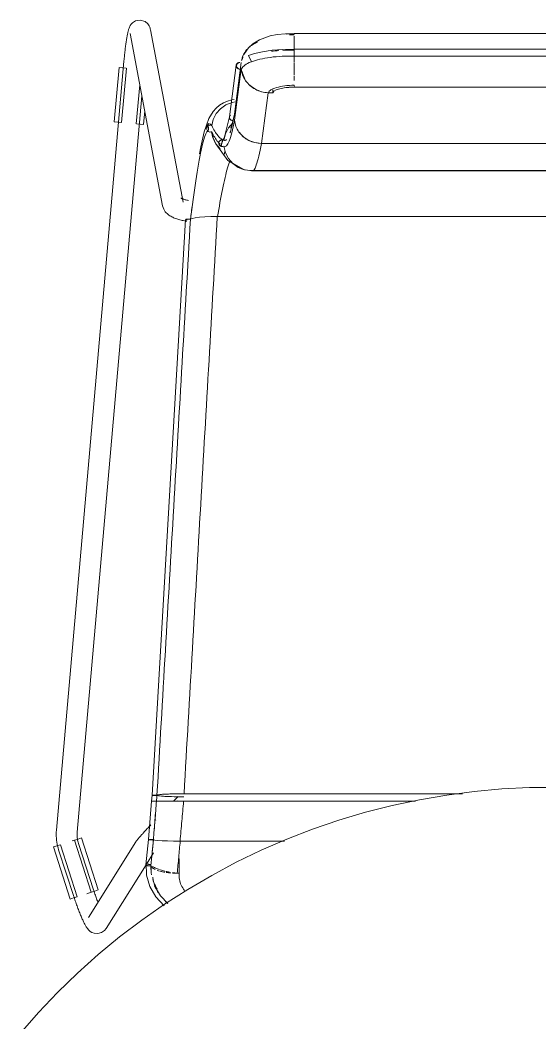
# Model space of a CAD drawing. Header units: millimetres. Extents: x 155927 to 317870, y -36033 to 97293.
# Drawn here: x 162502 to 162802, y 31801 to 32379 of the extents above; entities that cross this region are included whole.
import ezdxf

# ---------------------------------------------------------------- set-up
doc = ezdxf.new("R2010")
doc.units = ezdxf.units.MM
doc.header["$MEASUREMENT"] = 0
doc.layers.add('I-FURN', color=8, linetype='CONTINUOUS', lineweight=9)

msp = doc.modelspace()

# ---------------------------------------------------------------- linework, layer by layer
at = {"layer": 'I-FURN'}
for p, q in [((162565.13, 32374.17), (162565.01, 32373.78)), ((162565.27, 32374.58), (162565.13, 32374.17)), ((162565.44, 32375.01), (162565.27, 32374.58)), ((162565.66, 32375.48), (162565.44, 32375.01)), ((162565.96, 32376.04), (162565.66, 32375.48)), ((162566.44, 32376.74), (162565.96, 32376.04)), ((162567.3, 32377.65), (162566.44, 32376.74)), ((162568.95, 32378.69), (162567.3, 32377.65)), ((162571.71, 32379.18), (162568.95, 32378.69)), ((162574.46, 32378.34), (162571.71, 32379.18)), ((162574.46, 32378.34), (162576.04, 32377.02)), ((162576.04, 32377.02), (162576.78, 32375.94)), ((162576.78, 32375.94), (162577.16, 32375.14)), ((162577.16, 32375.14), (162577.37, 32374.52)), ((162577.37, 32374.52), (162577.51, 32374)), ((162577.51, 32374), (162577.6, 32373.59)), ((162563.82, 32368.1), (162563.73, 32367.51)), ((162563.91, 32368.67), (162563.82, 32368.1)), ((162564.01, 32369.22), (162563.91, 32368.67)), ((162564.1, 32369.75), (162564.01, 32369.22)), ((162564.19, 32370.26), (162564.1, 32369.75)), ((162564.29, 32370.76), (162564.19, 32370.26)), ((162564.38, 32371.24), (162564.29, 32370.76)), ((162564.48, 32371.7), (162564.38, 32371.24)), ((162564.58, 32372.14), (162564.48, 32371.7)), ((162564.68, 32372.57), (162564.58, 32372.14)), ((162564.78, 32372.98), (162564.68, 32372.57)), ((162564.89, 32373.38), (162564.78, 32372.98)), ((162565.01, 32373.78), (162564.89, 32373.38)), ((162565.81, 32371.35), (162584.62, 32272.06)), ((162596.41, 32274.29), (162577.6, 32373.59)), ((162646.62, 32369.99), (162640.57, 32367.86)), ((162650.65, 32370.78), (162646.62, 32369.99)), ((162655.47, 32371.29), (162650.65, 32370.78)), ((162660.5, 32371.4), (162655.47, 32371.29)), ((162660.5, 32371.4), (162660.5, 32371.23)), ((162955.36, 32371.4), (162660.5, 32371.4)), ((162660.5, 32371.1), (162660.5, 32371.38)), ((162660.5, 32368.15), (162660.5, 32369.91)), ((162563.02, 32362.28), (162562.94, 32361.57)), ((162563.11, 32362.98), (162563.02, 32362.28)), ((162563.19, 32363.67), (162563.11, 32362.98)), ((162563.28, 32364.34), (162563.19, 32363.67)), ((162563.37, 32365), (162563.28, 32364.34)), ((162563.46, 32365.65), (162563.37, 32365)), ((162563.55, 32366.29), (162563.46, 32365.65)), ((162563.64, 32366.91), (162563.55, 32366.29)), ((162563.73, 32367.51), (162563.64, 32366.91)), ((162634.21, 32363.18), (162631.53, 32359.28)), ((162636.69, 32365.47), (162634.21, 32363.18)), ((162640.57, 32367.86), (162636.69, 32365.47)), ((162653.96, 32362.27), (162647.84, 32361.78)), ((162660.5, 32362.36), (162653.96, 32362.27)), ((162660.5, 32365.3), (162660.5, 32367.88)), ((162660.5, 32365.14), (162660.5, 32362.12)), ((162660.5, 32362.12), (162660.5, 32365.13)), ((162955.36, 32362.36), (162660.5, 32362.36)), ((162660.5, 32358.51), (162660.5, 32362.36)), ((162660.5, 32362.36), (162660.5, 32362.29)), ((162660.5, 32362.29), (162660.5, 32362.09)), ((162562.48, 32357.16), (162562.41, 32356.41)), ((162562.55, 32357.91), (162562.48, 32357.16)), ((162562.63, 32358.65), (162562.55, 32357.91)), ((162562.7, 32359.39), (162562.63, 32358.65)), ((162562.78, 32360.13), (162562.7, 32359.39)), ((162562.86, 32360.85), (162562.78, 32360.13)), ((162562.94, 32361.57), (162562.86, 32360.85)), ((162631.53, 32359.28), (162631.43, 32359.08)), ((162637.53, 32359.84), (162634.07, 32358.67)), ((162634.07, 32358.67), (162635.83, 32355.13)), ((162642.22, 32360.94), (162637.53, 32359.84)), ((162647.84, 32361.78), (162642.22, 32360.94)), ((162660.5, 32362.09), (162660.5, 32361.79)), ((162660.5, 32361.79), (162660.5, 32361.4)), ((162660.5, 32361.4), (162660.5, 32360.95)), ((162660.5, 32360.95), (162660.5, 32360.45)), ((162660.5, 32360.45), (162660.5, 32359.96)), ((162660.5, 32359.96), (162660.5, 32359.48)), ((162660.5, 32359.48), (162660.5, 32359.06)), ((162660.5, 32359.06), (162660.5, 32358.73)), ((162660.5, 32358.73), (162660.5, 32358.51)), ((162660.5, 32358.43), (162660.5, 32354.62)), ((162660.5, 32354.62), (162660.5, 32358.43)), ((162660.5, 32358.4), (162955.36, 32358.4)), ((162562.33, 32355.5), (162523.38, 31912.18)), ((162556.75, 32320.48), (162559.51, 32351.89)), ((162559.51, 32351.89), (162561.56, 32351.71)), ((162560.99, 32320.11), (162563.74, 32351.52)), ((162561.56, 32351.71), (162563.62, 32351.53)), ((162562.34, 32355.66), (162562.33, 32355.5)), ((162562.41, 32356.41), (162562.34, 32355.66)), ((162627.05, 32353.09), (162623.2, 32323.31)), ((162629.87, 32351.11), (162626.03, 32321.41)), ((162629.89, 32354.65), (162626.05, 32324.96)), ((162629.44, 32351.12), (162629.12, 32348.68)), ((162660.5, 32347.39), (162660.5, 32354.42)), ((162660.5, 32350.5), (162660.5, 32350)), ((162660.5, 32344.41), (162660.5, 32346.87)), ((162571.41, 32341.85), (162569.43, 32319.37)), ((162650.14, 32338.89), (162652.12, 32339.56)), ((162652.12, 32339.56), (162654.62, 32340.07)), ((162654.62, 32340.07), (162657.47, 32340.39)), ((162657.47, 32340.39), (162660.5, 32340.5)), ((162955.36, 32340.56), (162660.5, 32340.56)), ((162660.5, 32340.5), (162955.36, 32340.5)), ((162535.33, 31911.13), (162572.61, 32335.48)), ((162641.57, 32308.03), (162645.43, 32337.31)), ((162645.43, 32337.31), (162648.15, 32337.24)), ((162648.15, 32338.91), (162648.15, 32337.24)), ((162648.15, 32337.24), (162648.79, 32338.1)), ((162648.79, 32338.1), (162650.14, 32338.89)), ((162615.46, 32328.42), (162613.72, 32326.45)), ((162617.44, 32330.1), (162615.46, 32328.42)), ((162618.05, 32328.08), (162615.57, 32325.25)), ((162619.64, 32331.48), (162617.44, 32330.1)), ((162621.14, 32330.25), (162618.05, 32328.08)), ((162622, 32332.51), (162619.64, 32331.48)), ((162624.65, 32331.65), (162621.14, 32330.25)), ((162624.51, 32333.16), (162622, 32332.51)), ((162625.93, 32333.31), (162624.51, 32333.16)), ((162624.65, 32331.64), (162626.4, 32332.02)), ((162626.39, 32332.02), (162624.65, 32331.65)), ((162573.66, 32319), (162574.36, 32326.89)), ((162611.22, 32322.34), (162608.55, 32314.71)), ((162613.72, 32326.45), (162611.22, 32322.34)), ((162613.83, 32321.93), (162612.93, 32318.3)), ((162615.57, 32325.25), (162613.83, 32321.93)), ((162623.21, 32323.39), (162620.24, 32311.78)), ((162623.25, 32323.55), (162623.18, 32323.08)), ((162623.18, 32323.08), (162623.25, 32322.61)), ((162623.44, 32323.99), (162623.25, 32323.55)), ((162623.25, 32322.61), (162623.44, 32322.17)), ((162623.73, 32324.38), (162623.44, 32323.99)), ((162623.44, 32322.17), (162623.73, 32321.79)), ((162623.73, 32321.79), (162624.12, 32321.49)), ((162624.8, 32319.44), (162626.17, 32325.74)), ((162558.8, 32320.3), (162556.75, 32320.48)), ((162560.86, 32320.12), (162558.8, 32320.3)), ((162571.62, 32319.18), (162569.56, 32319.36)), ((162573.66, 32319), (162571.62, 32319.18)), ((162610.05, 32316.6), (162610.13, 32317.08)), ((162610.12, 32317.08), (162610.05, 32316.6)), ((162610.11, 32316.11), (162610.05, 32316.6)), ((162610.05, 32316.6), (162610.11, 32316.11)), ((162610.3, 32315.65), (162610.11, 32316.11)), ((162610.11, 32316.11), (162610.29, 32315.65)), ((162610.32, 32317.54), (162610.12, 32317.08)), ((162610.13, 32317.08), (162610.32, 32317.53)), ((162610.32, 32317.53), (162610.62, 32317.93)), ((162610.62, 32317.93), (162610.32, 32317.54)), ((162611.01, 32318.24), (162610.62, 32317.93)), ((162610.62, 32317.93), (162611.01, 32318.23)), ((162612.02, 32319.22), (162610.85, 32319.54)), ((162610.85, 32319.54), (162611.05, 32315.7)), ((162611.01, 32318.23), (162611.47, 32318.43)), ((162611.46, 32318.43), (162611.01, 32318.24)), ((162611.96, 32318.51), (162611.46, 32318.43)), ((162611.47, 32318.43), (162611.96, 32318.51)), ((162612.46, 32318.46), (162612.93, 32318.3)), ((162612.93, 32318.3), (162612.46, 32318.46)), ((162622.53, 32317.04), (162620.78, 32313.64)), ((162625.04, 32319.91), (162622.53, 32317.04)), ((162624.04, 32317.01), (162624.8, 32319.44)), ((162624.12, 32321.49), (162624.57, 32321.29)), ((162624.57, 32321.29), (162625.06, 32321.21)), ((162625.06, 32321.21), (162625.56, 32321.25)), ((162608.55, 32314.71), (162606.66, 32306.19)), ((162610.29, 32315.65), (162610.58, 32315.25)), ((162610.58, 32315.25), (162610.3, 32315.65)), ((162610.96, 32314.93), (162610.58, 32315.25)), ((162610.58, 32315.25), (162610.96, 32314.93)), ((162611.41, 32314.72), (162610.96, 32314.93)), ((162610.96, 32314.93), (162611.41, 32314.72)), ((162611.9, 32314.63), (162611.41, 32314.72)), ((162611.41, 32314.72), (162611.9, 32314.63)), ((162612.4, 32314.66), (162611.9, 32314.63)), ((162611.9, 32314.63), (162612.4, 32314.66)), ((162612.88, 32314.81), (162612.4, 32314.66)), ((162612.4, 32314.66), (162612.88, 32314.81)), ((162613.67, 32311.2), (162612.88, 32314.81)), ((162612.88, 32314.81), (162613.66, 32311.2)), ((162613.66, 32311.2), (162615.3, 32307.87)), ((162615.31, 32307.88), (162613.67, 32311.2)), ((162620.24, 32311.78), (162618.07, 32306.45)), ((162620.78, 32313.64), (162619.89, 32309.93)), ((162628.66, 32314.64), (162631.14, 32311.9)), ((162631.14, 32311.9), (162634.26, 32309.82)), ((162606.66, 32306.19), (162605.92, 32302.13)), ((162615.25, 32307.8), (162614.36, 32309.55)), ((162622.23, 32298.26), (162615.25, 32307.8)), ((162615.3, 32307.87), (162617.7, 32305.04)), ((162617.7, 32305.04), (162615.31, 32307.87)), ((162617.11, 32308.67), (162617.04, 32308.18)), ((162617.04, 32308.18), (162617.11, 32307.69)), ((162617.05, 32308.18), (162617.11, 32308.67)), ((162617.11, 32307.69), (162617.05, 32308.18)), ((162617.11, 32308.67), (162617.3, 32309.13)), ((162617.3, 32309.13), (162617.11, 32308.67)), ((162617.3, 32307.23), (162617.11, 32307.69)), ((162617.11, 32307.69), (162617.3, 32307.22)), ((162617.3, 32309.13), (162617.6, 32309.53)), ((162617.59, 32309.53), (162617.3, 32309.13)), ((162617.6, 32306.82), (162617.3, 32307.23)), ((162617.3, 32307.22), (162617.59, 32306.82)), ((162617.98, 32309.85), (162617.59, 32309.53)), ((162617.59, 32306.82), (162617.98, 32306.51)), ((162617.6, 32309.53), (162617.98, 32309.84)), ((162617.98, 32306.51), (162617.6, 32306.82)), ((162617.98, 32309.84), (162618.43, 32310.05)), ((162618.43, 32310.05), (162617.98, 32309.85)), ((162618.43, 32306.31), (162617.98, 32306.51)), ((162617.98, 32306.51), (162618.43, 32306.31)), ((162619.21, 32310.21), (162618.37, 32306.32)), ((162618.43, 32310.05), (162618.92, 32310.13)), ((162618.92, 32310.13), (162618.43, 32310.05)), ((162618.92, 32306.23), (162618.43, 32306.31)), ((162618.43, 32306.31), (162618.92, 32306.22)), ((162618.92, 32310.13), (162619.42, 32310.09)), ((162619.42, 32310.09), (162618.92, 32310.13)), ((162619.42, 32306.26), (162618.92, 32306.23)), ((162618.92, 32306.22), (162619.42, 32306.26)), ((162619.42, 32310.09), (162619.89, 32309.93)), ((162619.89, 32309.93), (162619.42, 32310.09)), ((162619.89, 32306.43), (162619.42, 32306.26)), ((162619.42, 32306.26), (162619.89, 32306.42)), ((162619.89, 32306.42), (162620.78, 32302.71)), ((162634.26, 32309.82), (162637.8, 32308.51)), ((162637.8, 32308.51), (162641.57, 32308.03)), ((162974.29, 32308.03), (162641.57, 32308.03)), ((162641.57, 32308.03), (162974.29, 32308.03)), ((162622.54, 32299.32), (162620.78, 32302.71)), ((162620.78, 32302.71), (162622.53, 32299.31)), ((162622.53, 32299.31), (162625.04, 32296.44)), ((162625.04, 32296.45), (162622.54, 32299.32)), ((162630.89, 32293.15), (162622.23, 32298.26)), ((162628.18, 32294.28), (162625.04, 32296.45)), ((162625.04, 32296.44), (162628.18, 32294.27)), ((162631.04, 32293.08), (162627.86, 32294.45)), ((162631.75, 32292.91), (162628.18, 32294.28)), ((162628.18, 32294.27), (162631.75, 32292.91)), ((162636.08, 32292.28), (162631.04, 32293.08)), ((162635.54, 32292.43), (162631.75, 32292.91)), ((162631.75, 32292.91), (162635.54, 32292.43)), ((162980.32, 32292.43), (162635.54, 32292.43)), ((162635.54, 32292.43), (162980.32, 32292.43)), ((162636.07, 32292.28), (162940.87, 32292.28)), ((162595.19, 32276.52), (162595.22, 32276.51)), ((162595.22, 32276.51), (162595.29, 32276.46)), ((162595.29, 32276.46), (162595.38, 32276.42)), ((162595.38, 32276.42), (162595.53, 32276.34)), ((162595.53, 32276.34), (162595.72, 32276.26)), ((162595.72, 32276.26), (162595.96, 32276.16)), ((162595.96, 32276.16), (162596.22, 32276.06)), ((162596.22, 32276.06), (162596.53, 32275.95)), ((162596.53, 32275.95), (162596.86, 32275.85)), ((162596.86, 32275.85), (162597.23, 32275.74)), ((162597.23, 32275.74), (162597.62, 32275.63)), ((162597.62, 32275.63), (162598.04, 32275.52)), ((162584.62, 32272.06), (162584.88, 32271.07)), ((162584.88, 32271.07), (162585.24, 32270.18)), ((162585.24, 32270.18), (162585.68, 32269.39)), ((162598.04, 32275.52), (162598.49, 32275.42)), ((162598.49, 32275.42), (162598.96, 32275.32)), ((162598.96, 32275.32), (162599.45, 32275.22)), ((162578.53, 31932.3), (162597.81, 32264.21)), ((162585.68, 32269.39), (162586.16, 32268.7)), ((162586.16, 32268.7), (162586.67, 32268.1)), ((162586.67, 32268.1), (162587.2, 32267.58)), ((162587.2, 32267.58), (162587.72, 32267.13)), ((162587.72, 32267.13), (162588.26, 32266.73)), ((162588.26, 32266.73), (162588.79, 32266.37)), ((162588.79, 32266.37), (162589.33, 32266.05)), ((162589.33, 32266.05), (162589.87, 32265.76)), ((162589.87, 32265.76), (162590.42, 32265.48)), ((162590.42, 32265.48), (162590.98, 32265.23)), ((162590.98, 32265.23), (162591.55, 32265)), ((162591.55, 32265), (162592.13, 32264.78)), ((162592.13, 32264.78), (162592.73, 32264.57)), ((162592.73, 32264.57), (162593.33, 32264.38)), ((162593.33, 32264.38), (162593.95, 32264.19)), ((162593.95, 32264.19), (162594.58, 32264.02)), ((162594.58, 32264.02), (162595.22, 32263.86)), ((162597.87, 32264.16), (162597.81, 32264.21)), ((162597.82, 32264.21), (162597.88, 32264.16)), ((162598.06, 32264.11), (162598.35, 32264.07)), ((162598.35, 32264.07), (162598.06, 32264.11)), ((162598.38, 32264.36), (162598.08, 32264.32)), ((162598.08, 32264.32), (162598.37, 32264.36)), ((162598.35, 32264.07), (162598.73, 32264.03)), ((162598.73, 32264.03), (162598.35, 32264.07)), ((162598.37, 32264.36), (162598.76, 32264.39)), ((162598.76, 32264.39), (162598.38, 32264.36)), ((162599.22, 32264.42), (162598.76, 32264.39)), ((162598.76, 32264.39), (162599.22, 32264.42)), ((162599.71, 32264.42), (162599.22, 32264.42)), ((162599.22, 32264.42), (162599.71, 32264.42)), ((162600.21, 32264.42), (162599.71, 32264.42)), ((162599.71, 32264.42), (162600.21, 32264.42)), ((162600.68, 32264.4), (162600.21, 32264.42)), ((162600.21, 32264.42), (162600.68, 32264.4)), ((162600.68, 32264.4), (162601.58, 32264.8)), ((162601.58, 32264.8), (162600.68, 32264.4)), ((162601.58, 32264.8), (162603.32, 32265.17)), ((162603.33, 32265.17), (162601.58, 32264.8)), ((162603.33, 32265.17), (162605.79, 32265.48)), ((162605.82, 32265.48), (162603.33, 32265.17)), ((162605.82, 32265.48), (162608.88, 32265.72)), ((162608.93, 32265.72), (162605.82, 32265.48)), ((162608.92, 32265.72), (162612.4, 32265.87)), ((162612.46, 32265.87), (162608.93, 32265.72)), ((162612.46, 32265.87), (162616.15, 32265.93)), ((162616.23, 32265.93), (162612.46, 32265.87)), ((162999.63, 32265.93), (162616.23, 32265.93)), ((162616.23, 32265.93), (162999.63, 32265.93)), ((162595.22, 32263.86), (162595.88, 32263.71)), ((162595.88, 32263.71), (162596.54, 32263.56)), ((162596.54, 32263.56), (162597.22, 32263.43)), ((162597.22, 32263.43), (162597.92, 32263.3)), ((162597.92, 32263.3), (162598.62, 32263.19)), ((162764.33, 31934.51), (162748.47, 31932.45)), ((162780.27, 31935.94), (162764.33, 31934.51)), ((162796.25, 31936.72), (162780.27, 31935.94)), ((162812.25, 31936.87), (162796.25, 31936.72)), ((162576.43, 31906.74), (162578.25, 31928.94)), ((162578.52, 31932.3), (162578.25, 31928.94)), ((162578.25, 31928.94), (162578.32, 31928.95)), ((162578.32, 31928.95), (162578.25, 31928.94)), ((162578.32, 31928.94), (162578.25, 31928.94)), ((162578.25, 31928.94), (162578.31, 31928.94)), ((162578.31, 31928.94), (162578.5, 31928.94)), ((162578.32, 31928.95), (162578.51, 31928.95)), ((162578.51, 31928.95), (162578.32, 31928.95)), ((162578.51, 31928.94), (162578.32, 31928.94)), ((162578.5, 31928.94), (162578.8, 31928.94)), ((162578.51, 31928.95), (162578.8, 31928.95)), ((162578.8, 31928.95), (162578.51, 31928.95)), ((162578.8, 31928.94), (162578.51, 31928.94)), ((162578.59, 31932.33), (162578.53, 31932.3)), ((162578.53, 31932.3), (162578.59, 31932.28)), ((162578.78, 31932.36), (162578.59, 31932.33)), ((162578.59, 31932.28), (162578.78, 31932.25)), ((162579.07, 31932.38), (162578.78, 31932.36)), ((162578.78, 31932.25), (162579.08, 31932.23)), ((162578.8, 31928.95), (162579.19, 31928.95)), ((162579.18, 31928.95), (162578.8, 31928.95)), ((162579.18, 31928.94), (162578.8, 31928.94)), ((162578.8, 31928.94), (162579.18, 31928.94)), ((162579.45, 31932.4), (162579.07, 31932.38)), ((162579.08, 31932.23), (162579.46, 31932.21)), ((162579.64, 31928.95), (162579.18, 31928.95)), ((162579.63, 31928.94), (162579.18, 31928.94)), ((162579.18, 31928.94), (162579.63, 31928.94)), ((162579.19, 31928.95), (162579.64, 31928.95)), ((162579.9, 31932.41), (162579.45, 31932.4)), ((162579.46, 31932.21), (162579.91, 31932.2)), ((162580.12, 31928.94), (162579.63, 31928.94)), ((162579.63, 31928.94), (162580.12, 31928.94)), ((162579.64, 31928.95), (162580.13, 31928.95)), ((162580.13, 31928.95), (162579.64, 31928.95)), ((162580.39, 31932.41), (162579.9, 31932.41)), ((162579.91, 31932.2), (162580.4, 31932.19)), ((162580.62, 31928.94), (162580.12, 31928.94)), ((162580.12, 31928.94), (162580.62, 31928.94)), ((162580.13, 31928.95), (162580.63, 31928.95)), ((162580.62, 31928.95), (162580.13, 31928.95)), ((162580.89, 31932.41), (162580.39, 31932.41)), ((162580.4, 31932.19), (162580.9, 31932.2)), ((162581.09, 31928.95), (162580.62, 31928.95)), ((162581.09, 31928.94), (162580.62, 31928.94)), ((162580.62, 31928.94), (162581.09, 31928.94)), ((162580.63, 31928.95), (162581.1, 31928.95)), ((162581.36, 31932.4), (162580.89, 31932.41)), ((162580.9, 31932.2), (162581.37, 31932.2)), ((162581.98, 31928.92), (162581.09, 31928.94)), ((162581.09, 31928.94), (162581.97, 31928.92)), ((162582.25, 31932.61), (162581.36, 31932.4)), ((162581.37, 31932.2), (162582.27, 31931.99)), ((162581.97, 31928.92), (162583.72, 31928.91)), ((162583.72, 31928.91), (162581.98, 31928.92)), ((162581.99, 31928.97), (162583.75, 31928.98)), ((162583.74, 31928.98), (162581.99, 31928.97)), ((162584, 31932.81), (162582.25, 31932.61)), ((162582.27, 31931.99), (162584.02, 31931.8)), ((162583.72, 31928.91), (162586.22, 31928.9)), ((162586.22, 31928.9), (162583.73, 31928.91)), ((162586.24, 31928.99), (162583.74, 31928.98)), ((162583.75, 31928.98), (162586.24, 31928.99)), ((162586.5, 31932.97), (162584, 31932.81)), ((162584.02, 31931.8), (162586.52, 31931.64)), ((162586.22, 31928.9), (162589.36, 31928.89)), ((162589.36, 31928.89), (162586.23, 31928.9)), ((162589.63, 31933.09), (162586.5, 31932.97)), ((162586.52, 31931.64), (162589.64, 31931.52)), ((162592.92, 31929.01), (162589.36, 31929)), ((162592.93, 31928.88), (162589.36, 31928.89)), ((162589.36, 31928.89), (162592.93, 31928.88)), ((162589.37, 31929), (162592.92, 31929.01)), ((162593.19, 31933.17), (162589.63, 31933.09)), ((162589.64, 31931.52), (162593.19, 31931.44)), ((162593.49, 31931.56), (162590.92, 31928.89)), ((162596.71, 31928.88), (162592.93, 31928.88)), ((162592.93, 31928.88), (162596.71, 31928.88)), ((162596.98, 31933.2), (162593.19, 31933.17)), ((162593.19, 31931.44), (162596.87, 31931.41)), ((162730.45, 31928.88), (162596.71, 31928.88)), ((162596.71, 31928.88), (162730.45, 31928.88)), ((162757.55, 31933.2), (162596.98, 31933.2)), ((162596.98, 31933.2), (162757.55, 31933.2)), ((162732.7, 31929.76), (162717.05, 31926.43)), ((162748.47, 31932.45), (162732.7, 31929.76)), ((162717.05, 31926.43), (162701.54, 31922.49)), ((162580.15, 31917.7), (162580.64, 31918.21)), ((162686.21, 31917.92), (162671.07, 31912.75)), ((162701.54, 31922.49), (162686.21, 31917.92)), ((162523.38, 31912.18), (162523.3, 31911.04)), ((162574.01, 31911.15), (162574.39, 31911.56)), ((162574.39, 31911.56), (162574.78, 31911.99)), ((162574.78, 31911.99), (162575.18, 31912.42)), ((162575.18, 31912.42), (162575.6, 31912.87)), ((162575.6, 31912.87), (162576.02, 31913.32)), ((162576.02, 31913.32), (162576.45, 31913.78)), ((162576.45, 31913.78), (162576.89, 31914.25)), ((162576.89, 31914.25), (162577.34, 31914.73)), ((162577.34, 31914.73), (162577.8, 31915.22)), ((162671.07, 31912.75), (162656.15, 31906.98)), ((162523.3, 31911.04), (162523.27, 31909.9)), ((162523.27, 31909.9), (162523.28, 31908.76)), ((162523.28, 31908.76), (162523.34, 31907.62)), ((162523.34, 31907.62), (162523.45, 31906.48)), ((162523.45, 31906.48), (162523.6, 31905.35)), ((162532.52, 31906), (162533.68, 31906.38)), ((162533.78, 31906.41), (162543.47, 31876.4)), ((162533.9, 31906.45), (162535.87, 31907.08)), ((162535.27, 31909.78), (162535.29, 31910.45)), ((162535.28, 31909.12), (162535.27, 31909.78)), ((162535.31, 31908.46), (162535.28, 31909.12)), ((162535.29, 31910.45), (162535.33, 31911.11)), ((162535.38, 31907.8), (162535.31, 31908.46)), ((162535.33, 31911.11), (162535.33, 31911.13)), ((162535.46, 31907.15), (162535.38, 31907.8)), ((162535.58, 31906.49), (162535.46, 31907.15)), ((162535.72, 31905.85), (162535.58, 31906.49)), ((162535.89, 31905.2), (162535.72, 31905.85)), ((162535.87, 31907.08), (162537.82, 31907.71)), ((162547.51, 31877.71), (162537.82, 31907.71)), ((162569.17, 31905.48), (162569.39, 31905.8)), ((162569.39, 31905.8), (162569.57, 31906.06)), ((162569.57, 31906.06), (162569.74, 31906.29)), ((162569.74, 31906.29), (162569.92, 31906.51)), ((162569.92, 31906.51), (162570.1, 31906.73)), ((162570.1, 31906.73), (162570.29, 31906.96)), ((162570.29, 31906.96), (162570.49, 31907.2)), ((162570.49, 31907.2), (162570.7, 31907.46)), ((162570.7, 31907.46), (162570.93, 31907.72)), ((162570.93, 31907.72), (162571.18, 31908)), ((162571.18, 31908), (162571.43, 31908.3)), ((162571.43, 31908.3), (162571.71, 31908.6)), ((162571.71, 31908.6), (162571.99, 31908.93)), ((162571.99, 31908.93), (162572.3, 31909.26)), ((162572.3, 31909.26), (162572.61, 31909.62)), ((162572.61, 31909.62), (162572.94, 31909.98)), ((162572.94, 31909.98), (162573.28, 31910.36)), ((162573.28, 31910.36), (162573.64, 31910.75)), ((162573.64, 31910.75), (162574.01, 31911.15)), ((162575, 31892.25), (162576.42, 31906.74)), ((162576.49, 31906.77), (162576.42, 31906.74)), ((162576.42, 31906.74), (162576.49, 31906.72)), ((162576.43, 31906.74), (162576.49, 31906.77)), ((162576.49, 31906.72), (162576.43, 31906.74)), ((162576.67, 31906.79), (162576.49, 31906.77)), ((162576.49, 31906.77), (162576.68, 31906.79)), ((162576.49, 31906.72), (162576.68, 31906.69)), ((162576.97, 31906.81), (162576.67, 31906.79)), ((162576.68, 31906.79), (162576.97, 31906.81)), ((162576.68, 31906.69), (162576.98, 31906.67)), ((162576.98, 31906.67), (162576.68, 31906.69)), ((162576.98, 31906.67), (162577.36, 31906.66)), ((162577.36, 31906.66), (162576.98, 31906.67)), ((162577.8, 31906.84), (162577.35, 31906.83)), ((162577.35, 31906.83), (162577.8, 31906.84)), ((162577.36, 31906.66), (162577.81, 31906.64)), ((162577.82, 31906.64), (162577.36, 31906.66)), ((162578.29, 31906.85), (162577.8, 31906.84)), ((162577.8, 31906.84), (162578.29, 31906.85)), ((162577.81, 31906.64), (162578.3, 31906.64)), ((162578.31, 31906.64), (162577.82, 31906.64)), ((162578.79, 31906.84), (162578.29, 31906.85)), ((162578.29, 31906.85), (162578.79, 31906.84)), ((162578.3, 31906.64), (162578.8, 31906.64)), ((162578.81, 31906.64), (162578.31, 31906.64)), ((162579.26, 31906.84), (162578.79, 31906.84)), ((162578.79, 31906.84), (162579.26, 31906.84)), ((162578.8, 31906.64), (162579.27, 31906.65)), ((162579.28, 31906.65), (162578.81, 31906.64)), ((162579.27, 31906.65), (162580.16, 31906.46)), ((162580.16, 31906.46), (162579.28, 31906.65)), ((162581.88, 31906.28), (162580.16, 31906.46)), ((162580.16, 31906.46), (162581.9, 31906.28)), ((162584.34, 31906.13), (162581.9, 31906.28)), ((162581.9, 31906.28), (162584.38, 31906.13)), ((162587.41, 31906.02), (162584.37, 31906.13)), ((162584.38, 31906.13), (162587.48, 31906.01)), ((162590.92, 31905.94), (162587.47, 31906.01)), ((162587.48, 31906.01), (162590.91, 31905.94)), ((162591.01, 31905.94), (162594.77, 31905.91)), ((162594.65, 31905.91), (162591.01, 31905.94)), ((162594.77, 31905.91), (162654.89, 31905.91)), ((162654.89, 31905.91), (162594.77, 31905.91)), ((162656.15, 31906.98), (162641.47, 31900.61)), ((162521.67, 31902.5), (162523.62, 31903.13)), ((162531.35, 31872.49), (162521.67, 31902.5)), ((162523.6, 31905.35), (162523.8, 31904.22)), ((162523.62, 31903.13), (162525.59, 31903.76)), ((162523.8, 31904.22), (162524.04, 31903.11)), ((162524.04, 31903.11), (162524.32, 31902)), ((162524.32, 31902), (162524.65, 31900.91)), ((162524.65, 31900.91), (162524.66, 31900.86)), ((162524.66, 31900.86), (162533.38, 31874.05)), ((162535.4, 31873.8), (162525.71, 31903.8)), ((162536.08, 31904.57), (162535.89, 31905.2)), ((162544.79, 31877.75), (162536.08, 31904.57)), ((162569.17, 31905.48), (162541.87, 31861.89)), ((162641.47, 31900.61), (162627.06, 31893.66)), ((162575.3, 31892.66), (162579.34, 31899.11)), ((162594.06, 31895.87), (162594.06, 31886.12)), ((162552.04, 31855.52), (162575.07, 31892.29)), ((162575.12, 31893.15), (162575.41, 31886.24)), ((162627.06, 31893.66), (162612.94, 31886.15)), ((162575.41, 31886.24), (162577.28, 31879.72)), ((162594.12, 31887.36), (162593.07, 31887.36)), ((162612.94, 31886.15), (162599.13, 31878.07)), ((162545.56, 31877.08), (162543.58, 31876.44)), ((162544.9, 31877.42), (162544.79, 31877.75)), ((162545.13, 31876.73), (162544.9, 31877.42)), ((162545.36, 31876.04), (162545.13, 31876.73)), ((162547.51, 31877.71), (162545.56, 31877.08)), ((162577.28, 31879.72), (162580.67, 31873.71)), ((162579.99, 31880.12), (162583.36, 31874.29)), ((162599.13, 31878.07), (162585.65, 31869.45)), ((162533.31, 31873.12), (162531.35, 31872.49)), ((162535.28, 31873.76), (162533.31, 31873.12)), ((162533.53, 31873.59), (162533.38, 31874.05)), ((162533.77, 31872.85), (162533.53, 31873.59)), ((162534.02, 31872.11), (162533.77, 31872.85)), ((162534.27, 31871.38), (162534.02, 31872.11)), ((162534.52, 31870.65), (162534.27, 31871.38)), ((162540.89, 31875.57), (162543.37, 31876.37)), ((162545.59, 31875.36), (162545.36, 31876.04)), ((162545.82, 31874.68), (162545.59, 31875.36)), ((162546.06, 31874.01), (162545.82, 31874.68)), ((162546.29, 31873.34), (162546.06, 31874.01)), ((162546.53, 31872.68), (162546.29, 31873.34)), ((162546.76, 31872.04), (162546.53, 31872.68)), ((162547, 31871.4), (162546.76, 31872.04)), ((162547.23, 31870.78), (162547, 31871.4)), ((162580.67, 31873.71), (162585.42, 31868.56)), ((162583.36, 31874.29), (162587.61, 31869.83)), ((162534.77, 31869.93), (162534.52, 31870.65)), ((162535.02, 31869.21), (162534.77, 31869.93)), ((162535.28, 31868.51), (162535.02, 31869.21)), ((162535.53, 31867.81), (162535.28, 31868.51)), ((162535.79, 31867.12), (162535.53, 31867.81)), ((162536.04, 31866.44), (162535.79, 31867.12)), ((162536.3, 31865.78), (162536.04, 31866.44)), ((162536.55, 31865.12), (162536.3, 31865.78)), ((162536.8, 31864.48), (162536.55, 31865.12)), ((162585.65, 31869.45), (162572.53, 31860.29)), ((162537.05, 31863.86), (162536.8, 31864.48)), ((162537.3, 31863.25), (162537.05, 31863.86)), ((162537.55, 31862.65), (162537.3, 31863.25)), ((162537.79, 31862.07), (162537.55, 31862.65)), ((162538.04, 31861.51), (162537.79, 31862.07)), ((162538.28, 31860.97), (162538.04, 31861.51)), ((162538.51, 31860.44), (162538.28, 31860.97)), ((162538.75, 31859.93), (162538.51, 31860.44)), ((162538.98, 31859.44), (162538.75, 31859.93)), ((162539.21, 31858.96), (162538.98, 31859.44)), ((162572.53, 31860.29), (162559.79, 31850.62)), ((162539.44, 31858.51), (162539.21, 31858.96)), ((162539.67, 31858.07), (162539.44, 31858.51)), ((162539.9, 31857.64), (162539.67, 31858.07)), ((162540.13, 31857.23), (162539.9, 31857.64)), ((162540.37, 31856.83), (162540.13, 31857.23)), ((162540.61, 31856.44), (162540.37, 31856.83)), ((162540.86, 31856.05), (162540.61, 31856.44)), ((162541.14, 31855.66), (162540.86, 31856.05)), ((162541.45, 31855.26), (162541.14, 31855.66)), ((162541.82, 31854.83), (162541.45, 31855.26)), ((162542.29, 31854.37), (162541.82, 31854.83)), ((162542.92, 31853.85), (162542.29, 31854.37)), ((162543.83, 31853.28), (162542.92, 31853.85)), ((162551.14, 31854.4), (162549.41, 31853.17)), ((162551.14, 31854.4), (162552.04, 31855.52)), ((162545.21, 31852.76), (162543.83, 31853.28)), ((162547.18, 31852.59), (162545.21, 31852.76)), ((162549.41, 31853.17), (162547.18, 31852.59)), ((162559.79, 31850.62), (162547.44, 31840.45)), ((162547.44, 31840.45), (162535.51, 31829.79)), ((162535.51, 31829.79), (162524.01, 31818.66)), ((162524.01, 31818.66), (162512.97, 31807.08)), ((162512.97, 31807.08), (162502.4, 31795.07))]:
    msp.add_line(p, q, dxfattribs=at)
for centre, major_axis, ratio, start_param, end_param in [((162660.5, 32367.12), (-12.4, 0), 0.287441, 4.712389, 4.932602), ((162660.5, 32355.65), (0, 15.75), 0.000004, 2.669107, 2.851347), ((162625.15, 32323.08), (1.96, 0), 0.955139, 2.379629, 4.923331), ((162641.7, 32323.1), (15.78, 0), 0.955139, 3.254129, 3.495629), ((162641.7, 32323.1), (15.78, 0), 0.955139, 3.495799, 3.737346), ((162641.7, 32323.1), (15.78, 0), 0.955139, 3.737469, 4.704147)]:
    msp.add_ellipse(centre, major_axis=major_axis, ratio=ratio, start_param=start_param, end_param=end_param, dxfattribs=at)
for points in [[(162655.9, 32371.12), (162657.37, 32371.25), (162658.93, 32371.31), (162660.5, 32371.31)], [(162630.34, 32355.98), (162630.49, 32356.67), (162630.7, 32357.34), (162630.95, 32358)], [(162647.35, 32361.15), (162648.76, 32361.33), (162650.21, 32361.5), (162651.69, 32361.61)], [(162653.9, 32361.72), (162656.08, 32361.83), (162658.28, 32361.87), (162660.5, 32361.83)], [(162629.87, 32351.11), (162630.02, 32349.87), (162630.6, 32347.49), (162632.36, 32344.15), (162634.89, 32341.31), (162638.04, 32339.12), (162641.64, 32337.71), (162644.14, 32337.35), (162645.43, 32337.31)], [(162630.07, 32351.1), (162630.43, 32351.83), (162631.74, 32353.23), (162634.2, 32354.5), (162635.66, 32355.07)], [(162631.85, 32345.6), (162631.16, 32346.86), (162630.75, 32348.22), (162630.42, 32349.6)], [(162638.34, 32339.25), (162636.09, 32340.45), (162633.85, 32342.08), (162632.7, 32344.23)], [(162645.68, 32337.32), (162645.81, 32337.88), (162646.75, 32338.98), (162650.08, 32340.37), (162654.87, 32341.33), (162658.61, 32341.59), (162660.5, 32341.62)], [(162659.67, 32340.55), (162656.89, 32340.49), (162654.34, 32340.13), (162652.13, 32339.61)], [(162641.9, 32337.86), (162641.01, 32338.09), (162640.16, 32338.42), (162639.32, 32338.79)], [(162623.42, 32314.08), (162624.08, 32315.98), (162624.74, 32318.78), (162625.4, 32321.83)], [(162619.89, 32306.43), (162620.91, 32305.88), (162622.96, 32307.84), (162625, 32315.9), (162626.03, 32321.41)], [(162619.89, 32309.93), (162620.43, 32309.64), (162620.98, 32309.78), (162621.52, 32310.35)], [(162638.63, 32295.69), (162639.61, 32298.31), (162640.59, 32302.44), (162641.57, 32308.03)], [(162620.28, 32301.96), (162620.33, 32302.43), (162620.39, 32302.9), (162620.44, 32303.36)], [(162636.08, 32292.28), (162636.9, 32292.28), (162637.73, 32292.78), (162638.56, 32295.5)], [(162635.54, 32292.43), (162635.72, 32292.33), (162635.9, 32292.28), (162636.07, 32292.28)], [(162600.69, 32264.41), (162601.05, 32267.19), (162601.4, 32269.99), (162601.75, 32272.76)], [(162600.68, 32264.4), (162597.46, 32209.17), (162591.02, 32098.57), (162584.58, 31987.81), (162581.36, 31932.4)], [(162606.56, 32099.69), (162609.76, 32155.15), (162612.96, 32210.57), (162616.15, 32265.93)], [(162596.98, 31933.2), (162600.17, 31988.72), (162603.37, 32044.25), (162606.56, 32099.69)], [(162581.37, 31932.2), (162580.77, 31932.19), (162579.26, 31932.19), (162578.52, 31932.27), (162578.52, 31932.3)], [(162581.09, 31928.94), (162580.79, 31925.22), (162580.18, 31917.78), (162579.58, 31910.36), (162579.28, 31906.65)], [(162581.09, 31928.94), (162581.13, 31929.51), (162581.22, 31930.67), (162581.31, 31931.83), (162581.36, 31932.4)], [(162581.1, 31928.95), (162581.14, 31929.49), (162581.23, 31930.58), (162581.32, 31931.66), (162581.37, 31932.2)], [(162577.84, 31891.7), (162578.08, 31894.14), (162578.55, 31899.09), (162579.03, 31904.13), (162579.27, 31906.65)], [(162578.55, 31899.75), (162578.78, 31902.04), (162579.01, 31904.34), (162579.24, 31906.65)], [(162593.07, 31887.36), (162593.33, 31890.39), (162593.87, 31896.53), (162594.46, 31902.78), (162594.77, 31905.91)], [(162575.18, 31893), (162575.22, 31892.95), (162575.35, 31892.86), (162575.64, 31892.73), (162576.03, 31892.61), (162576.48, 31892.52), (162576.98, 31892.45), (162577.48, 31892.42), (162577.79, 31892.42), (162577.94, 31892.43)], [(162580.39, 31889.53), (162579.69, 31889.85), (162578.55, 31890.55), (162577.98, 31891.3), (162577.84, 31891.7)], [(162577.88, 31890.86), (162577.89, 31890.22), (162577.92, 31889.58), (162577.98, 31888.94)], [(162578.18, 31886.42), (162577.93, 31888.01), (162577.89, 31889.64), (162577.91, 31891.28)], [(162578.85, 31891.34), (162579.26, 31891.02), (162579.78, 31890.69), (162580.42, 31890.38)], [(162580.67, 31890.27), (162581.3, 31889.97), (162582.05, 31889.7), (162582.87, 31889.43)], [(162582.82, 31888.64), (162582.36, 31888.77), (162581.93, 31888.92), (162581.53, 31889.06)], [(162583.29, 31889.28), (162584.09, 31889.03), (162584.97, 31888.8), (162585.89, 31888.58)], [(162585.87, 31887.96), (162585.03, 31888.11), (162584.22, 31888.27), (162583.48, 31888.46)], [(162586.55, 31888.43), (162587.19, 31888.29), (162587.86, 31888.15), (162588.54, 31888.03)], [(162589.36, 31887.53), (162588.46, 31887.6), (162587.57, 31887.71), (162586.72, 31887.83)], [(162590.23, 31887.78), (162590.71, 31887.71), (162591.18, 31887.66), (162591.66, 31887.61)], [(162593.07, 31887.36), (162592.12, 31887.37), (162591.2, 31887.4), (162590.29, 31887.46)], [(162594.07, 31885.84), (162594.06, 31886.35), (162594.07, 31886.86), (162594.12, 31887.36)], [(162587.66, 31869.85), (162587.21, 31870.23), (162586.75, 31870.62), (162586.29, 31871.02)]]:
    msp.add_open_spline(points, degree=3, dxfattribs=at)
for points, knots in [([(162635, 32363.91), (162634.05, 32363.12), (162632.38, 32361.3), (162630.78, 32358.48), (162630.32, 32356.57), (162630.16, 32355.83)], [0.5, 0.5, 0.5, 0.5, 0.6666667, 0.8333333, 0.9365189, 0.9365189, 0.9365189, 0.9365189]), ([(162639.3, 32366.43), (162638.9, 32366.28), (162637.67, 32365.74), (162636.52, 32365.06), (162635.79, 32364.53)], [0.2762528, 0.2762528, 0.2762528, 0.2762528, 0.3333333, 0.4544474, 0.4544474, 0.4544474, 0.4544474]), ([(162635.83, 32355.13), (162637.26, 32355.68), (162640.59, 32356.67), (162646.65, 32357.77), (162653.51, 32358.4), (162658.16, 32358.47), (162660.5, 32358.43)], [0.3397465, 0.3397465, 0.3397465, 0.3397465, 0.5, 0.6666667, 0.8333333, 0.9999948, 0.9999948, 0.9999948, 0.9999948]), ([(162629.02, 32354.69), (162628.87, 32354.7), (162628.65, 32354.68), (162628.36, 32354.61), (162628.09, 32354.51), (162627.78, 32354.33), (162627.46, 32354.04), (162627.22, 32353.68), (162627.09, 32353.33), (162627.04, 32353.02), (162627.03, 32352.75), (162627.07, 32352.48), (162627.14, 32352.23), (162627.26, 32351.98), (162627.45, 32351.67), (162627.77, 32351.35), (162628.17, 32351.11), (162628.52, 32350.99), (162628.78, 32350.95), (162628.94, 32350.93), (162629.02, 32350.92)], [0.1111111, 0.1111111, 0.1111111, 0.1111111, 0.1666667, 0.1944444, 0.2222222, 0.2777778, 0.3333333, 0.3888889, 0.4444444, 0.4791667, 0.5138889, 0.5486111, 0.5833333, 0.6180556, 0.6527778, 0.7222222, 0.7916667, 0.8263889, 0.8611111, 0.8888889, 0.8888889, 0.8888889, 0.8888889]), ([(162628.62, 32351.02), (162628.5, 32351.06), (162628.27, 32351.15), (162627.86, 32351.43), (162627.4, 32351.98), (162627.15, 32352.85), (162627.38, 32353.63), (162627.77, 32354.14), (162628.16, 32354.44), (162628.61, 32354.63), (162628.94, 32354.67), (162629.11, 32354.68)], [-0.8125, -0.8125, -0.8125, -0.8125, -0.765625, -0.71875, -0.625, -0.5, -0.375, -0.3125, -0.25, -0.1875, -0.125, -0.125, -0.125, -0.125]), ([(162609.16, 32316.09), (162609.39, 32316.72), (162610.65, 32319.63), (162611.9, 32319.85), (162612.93, 32318.3)], [0.6929173, 0.6929173, 0.6929173, 0.6929173, 0.75, 1, 1, 1, 1]), ([(162612.93, 32318.3), (162614.09, 32315.9), (162616.18, 32312.47), (162618.27, 32310.68), (162619.21, 32310.21)], [0, 0, 0, 0, 0.5, 0.9025383, 0.9025383, 0.9025383, 0.9025383]), ([(162600.68, 32264.4), (162601.7, 32271.95), (162603.73, 32287.16), (162606.78, 32305.6), (162609.22, 32313.9), (162610.64, 32315.5), (162611.05, 32315.7)], [0, 0, 0, 0, 0.25, 0.5, 0.75, 0.8499411, 0.8499411, 0.8499411, 0.8499411]), ([(162612.88, 32314.81), (162614.05, 32312.4), (162615.67, 32309.75), (162617.3, 32308.08), (162617.76, 32307.68)], [0, 0, 0, 0, 0.5, 0.6963068, 0.6963068, 0.6963068, 0.6963068]), ([(162616.23, 32265.93), (162617.2, 32271.32), (162619.15, 32282.1), (162621.58, 32292.81), (162623.04, 32297.06), (162623.53, 32298.2)], [0, 0, 0, 0, 0.25, 0.5, 0.625, 0.625, 0.625, 0.625]), ([(162578.52, 31932.3), (162578.52, 31932.32), (162578.66, 31932.35), (162579.05, 31932.38), (162579.44, 31932.4), (162579.89, 31932.41), (162580.39, 31932.42), (162580.89, 31932.41), (162581.21, 31932.41), (162581.36, 31932.4)], [-0.498493, -0.498493, -0.498493, -0.498493, -0.375, -0.3125, -0.25, -0.1875, -0.125, -0.0625, 0, 0, 0, 0]), ([(162581.09, 31928.95), (162580.79, 31925.26), (162580.35, 31919.92), (162579.9, 31914.59), (162579.77, 31912.95)], [0, 0, 0, 0, 0.5, 0.7233886, 0.7233886, 0.7233886, 0.7233886]), ([(162581.36, 31932.4), (162581.64, 31932.55), (162583.02, 31932.76), (162586.38, 31932.98), (162589.55, 31933.1), (162593.15, 31933.18), (162595.7, 31933.2), (162596.98, 31933.2)], [-1, -1, -1, -1, -0.666667, -0.5, -0.333333, -0.166667, 0, 0, 0, 0]), ([(162596.87, 31931.41), (162594.35, 31931.41), (162590.58, 31931.47), (162586.4, 31931.63), (162583.05, 31931.85), (162581.66, 31932.06), (162581.37, 31932.2)], [-0.996036, -0.996036, -0.996036, -0.996036, -0.6666667, -0.5, -0.3333333, 0, 0, 0, 0]), ([(162594.65, 31905.91), (162594.99, 31909.74), (162595.68, 31917.39), (162596.37, 31925.05), (162596.71, 31928.88)], [0.0000373, 0.0000373, 0.0000373, 0.0000373, 0.5, 0.9999999, 0.9999999, 0.9999999, 0.9999999]), ([(162577.84, 31891.7), (162577.69, 31891.68), (162577.41, 31891.64), (162576.98, 31891.63), (162576.61, 31891.64), (162576.32, 31891.66), (162576.05, 31891.7), (162575.8, 31891.74), (162575.57, 31891.81), (162575.38, 31891.87), (162575.18, 31891.97), (162575.08, 31892.06), (162575.05, 31892.1)], [0, 0, 0, 0, 0.0555556, 0.1111111, 0.1666667, 0.1944444, 0.2222222, 0.2777778, 0.3055556, 0.3333333, 0.3888889, 0.4444444, 0.4444444, 0.4444444, 0.4444444]), ([(162582.04, 31876.24), (162581.47, 31877.13), (162579.81, 31879.95), (162579.2, 31883.05), (162578.91, 31885.19)], [0.591443, 0.591443, 0.591443, 0.591443, 0.6666667, 0.8236682, 0.8236682, 0.8236682, 0.8236682]), ([(162578.91, 31884.09), (162579.31, 31882.74), (162580.04, 31880.79), (162581.04, 31878.96), (162581.39, 31878.38)], [0.2297626, 0.2297626, 0.2297626, 0.2297626, 0.3333333, 0.3824546, 0.3824546, 0.3824546, 0.3824546]), ([(162597.23, 31877.47), (162596.46, 31878.38), (162594.53, 31881.37), (162593.9, 31884.98), (162594.12, 31887.36)], [0.5, 0.5, 0.5, 0.5, 0.6666667, 1, 1, 1, 1])]:
    msp.add_open_spline(points, degree=3, knots=knots, dxfattribs=at)

doc.saveas('drawing.dxf')
